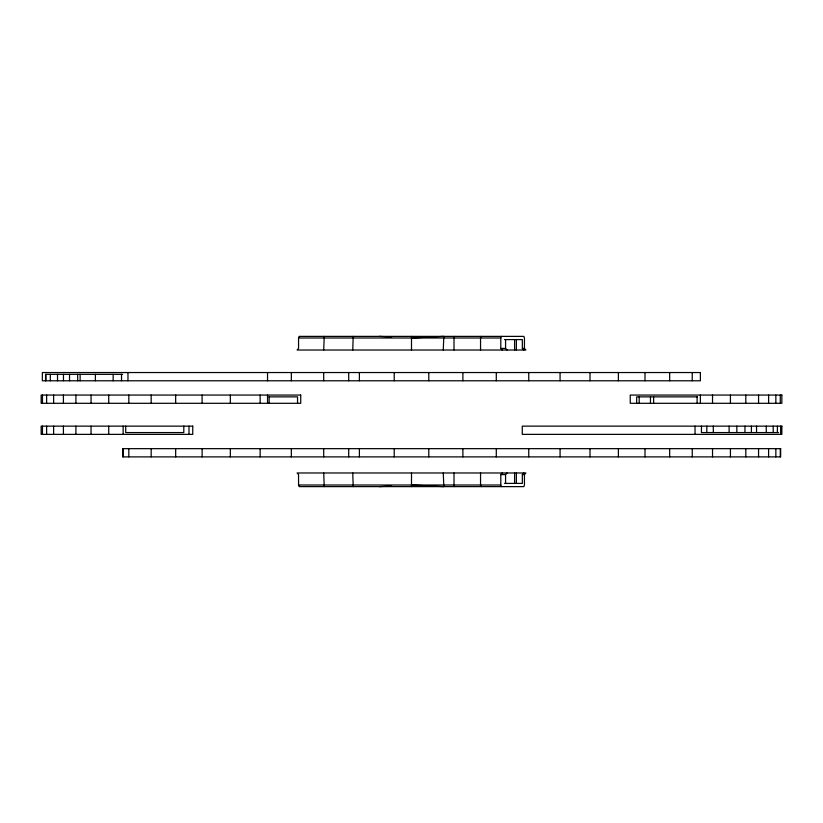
<?xml version="1.0" encoding="UTF-8"?>
<svg xmlns="http://www.w3.org/2000/svg" width="823" height="823" viewBox="0 0 823 823"><rect width="100%" height="100%" fill="white"/><g stroke="black" fill="none" stroke-linecap="round" stroke-linejoin="round"><path stroke-width="1.23" d="M639.193 396.861L639.193 403.301M353.211 336.381L352.748 350.022M324.241 336.381L323.706 350.022M298.554 337.986L299.15 336.381L523.85 336.381L524.446 337.986L524.446 348.417L525.928 350.022L297.072 350.022L298.554 348.417L298.554 337.986L500.796 337.986L501.402 336.381M454.635 336.381L454.008 337.986L454.008 350.022M481.28 336.381L480.55 337.986L480.55 350.022M501.402 486.619L500.796 485.014L500.796 474.583L502.205 472.978M505.569 483.399L505.569 474.583L507.05 472.978M504.52 483.399L522.338 483.399L522.338 474.583L523.819 472.978M524.446 474.583L525.928 472.978L297.072 472.978L298.554 474.583L298.554 485.014L299.15 486.619L523.85 486.619L524.446 485.014L524.446 474.583L522.338 474.583M411.5 337.986L443.813 336.381L443.278 350.022M379.187 486.619L391.614 486.002M504.52 339.601L522.338 339.601L522.338 348.417L523.819 350.022M500.796 337.986L500.796 348.417L505.569 348.417L507.05 350.022M522.338 348.417L524.446 348.417M122.504 374.342L45.553 374.342L45.553 380.782M268.915 396.861L297.545 396.861L297.545 403.301M697.472 396.861L636.673 396.861L636.673 403.301M778.63 432.569L701.433 432.569L701.474 426.139M500.796 474.583L505.569 474.583M298.554 485.014L500.796 485.014M379.187 336.381L391.614 336.998M411.5 485.014L443.813 486.619L443.278 472.978M500.796 348.417L502.205 350.022M481.28 486.619L480.55 485.014L480.55 472.978M454.635 486.619L454.008 485.014L454.008 472.978M324.241 486.619L323.706 472.978M353.211 486.619L352.748 472.978M780.657 426.139L780.657 434.369M780.286 395.061L780.286 403.301M780.286 448.658L780.286 456.888M777.447 426.139L777.334 432.569M775.852 395.061L775.852 403.301M775.852 448.658L775.852 456.888M773.198 426.139L773.198 432.569M768.6 395.061L768.6 403.301M768.6 448.658L768.6 456.888M766.254 426.139L766.254 432.569M758.559 395.061L758.559 403.301M758.559 448.658L758.559 456.888M756.543 426.139L756.543 432.569M751.409 426.139L751.409 432.569M745.813 395.061L745.813 403.301M745.813 448.658L745.813 456.888M744.959 426.139L744.959 432.569M736.832 426.139L736.832 432.569M730.433 395.061L730.433 403.301M730.433 448.658L730.433 456.888M729.106 426.139L729.106 432.569M713.294 426.139L713.294 432.569M712.533 395.061L712.533 403.301M712.533 448.658L712.533 456.888M706.823 426.139L706.823 432.569M700.373 395.061L700.373 403.301M697.112 396.861L697.112 403.301M695.034 426.139L695.034 434.369M692.236 372.541L692.236 380.782M692.236 448.658L692.236 456.888M669.675 372.541L669.675 380.782M669.675 448.658L669.675 456.888M653.616 396.861L653.616 403.301M650.468 396.861L650.468 403.301M645.006 372.541L645.006 380.782M645.006 448.658L645.006 456.888M618.392 372.541L618.392 380.782M618.392 448.658L618.392 456.888M590.009 372.541L590.009 380.782M590.009 448.658L590.009 456.888M560.072 372.541L560.072 380.782M560.072 448.658L560.072 456.888M528.757 372.541L528.757 380.782M528.757 448.658L528.757 456.888M516.36 339.601L516.36 350.022M516.36 472.978L516.36 483.399M514.601 339.601L514.601 350.022M514.601 472.978L514.601 483.399M505.569 339.601L505.569 348.417M496.29 372.541L496.29 380.782M496.29 448.658L496.29 456.888M462.896 372.541L462.896 380.782M462.896 448.658L462.896 456.888M428.793 372.541L428.793 380.782M428.793 448.658L428.793 456.888M411.5 336.381L411.5 350.022M411.5 472.978L411.5 486.619M394.217 372.541L394.217 380.782M394.217 448.658L394.217 456.888M359.394 372.541L359.394 380.782M359.394 448.658L359.394 456.888M348.705 372.541L348.705 380.782M348.705 448.658L348.705 456.888M323.706 372.541L323.706 380.782M323.706 448.658L323.706 456.888M291.342 372.541L291.342 380.782M291.342 448.658L291.342 456.888M269.142 396.861L269.142 403.301M267.537 372.541L267.537 380.782M267.537 395.061L267.537 403.301M260.14 395.061L260.14 403.301M260.14 448.658L260.14 456.888M230.337 395.061L230.337 403.301M230.337 448.658L230.337 456.888M202.108 395.061L202.108 403.301M202.108 448.658L202.108 456.888M188.992 426.139L188.992 434.369M183.807 426.139L183.807 432.569L125.713 432.569L125.713 426.139M175.669 395.061L175.669 403.301M175.669 448.658L175.669 456.888M151.175 395.061L151.175 403.301M151.175 448.658L151.175 456.888M128.82 395.061L128.82 403.301M128.82 448.658L128.82 456.888M127.966 372.541L127.966 380.782M123.131 426.139L123.131 434.369M123.131 448.658L123.131 456.888M121.526 374.342L121.526 380.782M113.152 374.342L113.152 380.782M108.729 395.061L108.729 403.301M108.729 426.139L108.729 434.369M95.396 374.342L95.396 380.782M91.055 395.061L91.055 403.301M91.055 426.139L91.055 434.369M80.129 374.342L80.129 380.782M77.671 374.342L77.671 380.782M75.911 395.061L75.911 403.301M75.911 426.139L75.911 434.369M69.533 374.342L69.533 380.782M63.464 374.342L63.464 380.782M63.412 395.061L63.412 403.301M63.412 426.139L63.412 434.369M57.517 374.342L57.517 380.782M53.618 395.061L53.618 403.301M53.618 426.139L53.618 434.369M50.316 374.342L50.316 380.782M46.623 395.061L46.623 403.301M46.623 426.139L46.623 434.369M45.923 374.342L45.923 380.782M42.457 395.061L42.457 403.301M42.457 426.139L42.457 434.369M700.373 372.541L42.343 372.541L42.343 380.782L700.373 380.782L700.373 372.541M300.734 395.061L41.15 395.061L41.15 403.301L300.734 403.301L300.734 395.061M781.85 395.061L630.253 395.061L630.253 403.301L781.85 403.301L781.85 395.061M192.747 426.139L41.15 426.139L41.15 434.369L192.747 434.369L192.747 426.139M781.85 426.139L522.266 426.139L522.266 434.369L781.85 434.369L781.85 426.139M780.657 448.658L122.627 448.658L122.627 456.888L780.657 456.888L780.657 448.658"/></g></svg>
